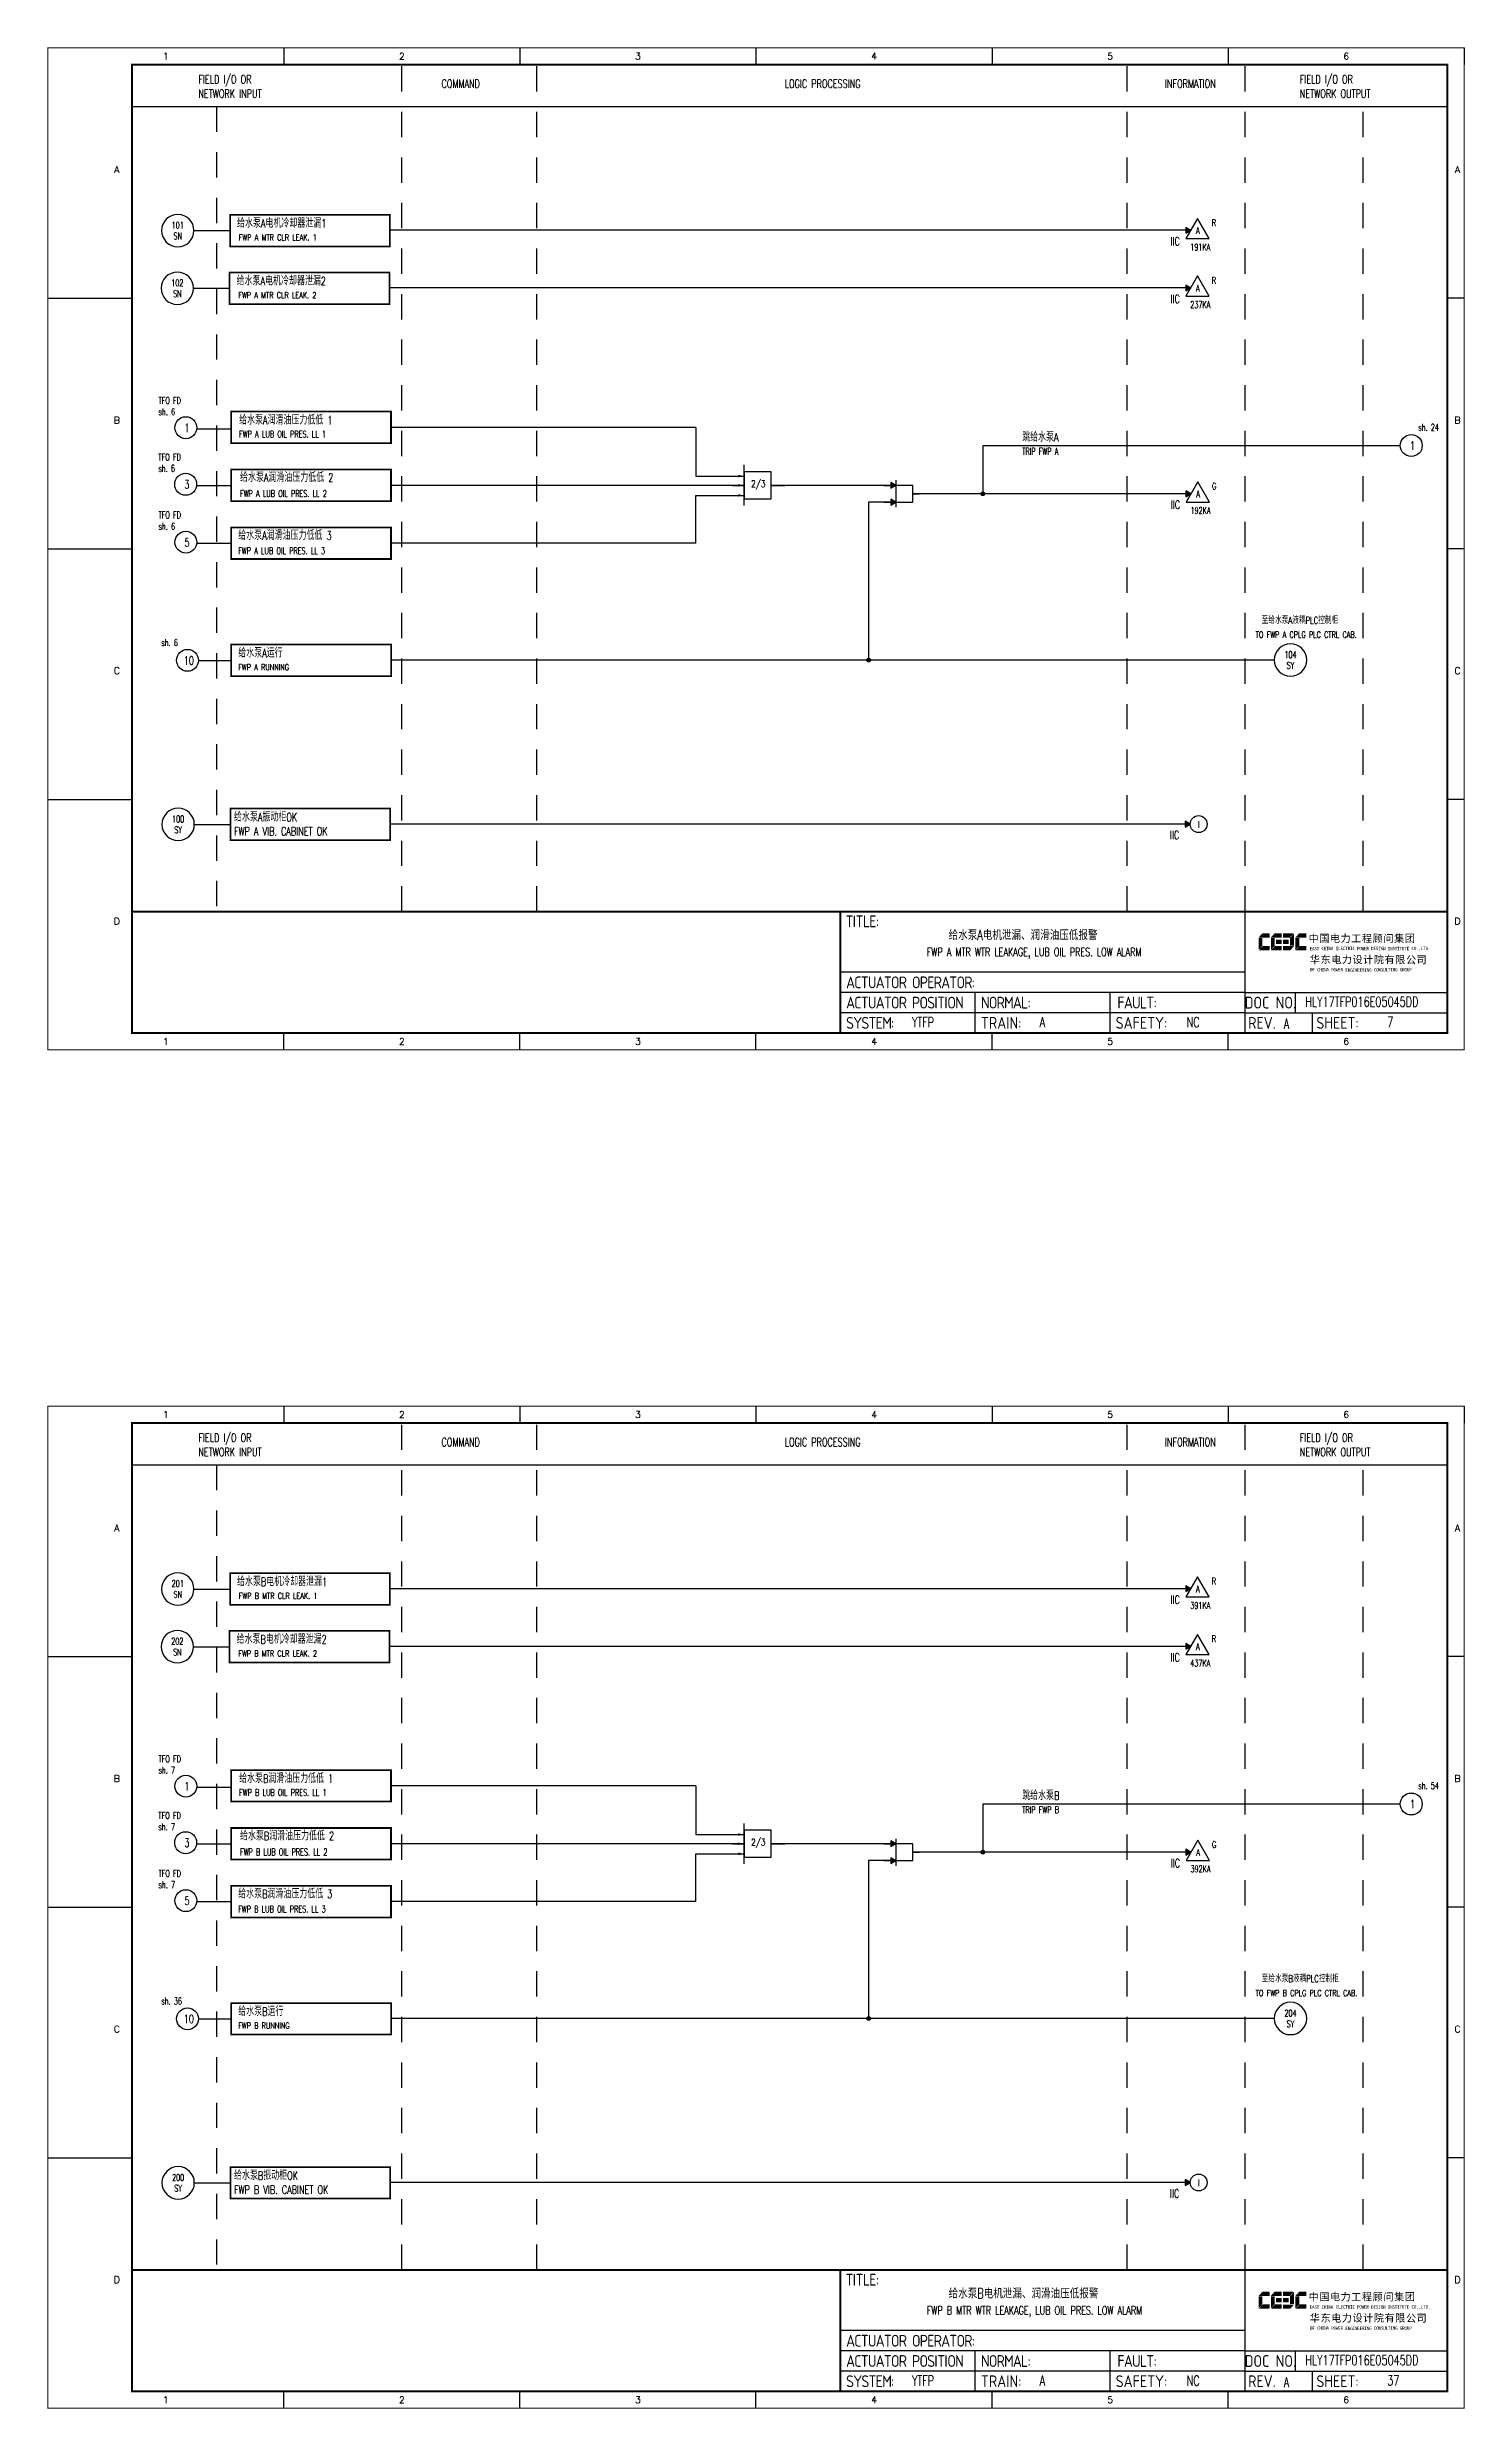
# Model space of a CAD drawing. Header units: millimetres. Extents: x 38833 to 52469, y 29493 to 32647.
# Drawn here: x 40146 to 40566, y 30242 to 30942 of the extents above; entities that cross this region are included whole.
import ezdxf
from ezdxf.enums import TextEntityAlignment as Align

# ---------------------------------------------------------------- set-up
doc = ezdxf.new("R2010")
doc.units = ezdxf.units.MM
doc.linetypes.add('DASHED', pattern=[0.75, 0.5, -0.25])
doc.linetypes.add('JIS_02_0.7', pattern=[1.35, 0.75, -0.6])
for name, color, linetype in [('BLOCK', 7, 'Continuous'), ('BORDER', 1, 'Continuous'), ('INSTRUMENT', 4, 'Continuous'), ('MLINE', 6, 'Continuous'), ('TITLE', 1, 'Continuous'), ('TK', 7, 'Continuous'), ('图框_外框线', 7, 'Continuous'), ('图框_标题栏文字', 6, 'Continuous')]:
    doc.layers.add(name, color=color, linetype=linetype)
doc.styles.add('DANIEL', font='COMPLEX', dxfattribs={"width": 0.7, "bigfont": 'GVFS'})
doc.styles.add('ecepdi', font='simhei.ttf', dxfattribs={"width": 0.9})
doc.styles.get("Standard").update_dxf_attribs({"font": 'romans.shx', "width": 0.7, "bigfont": 'hztxta.shx'})
doc.styles.add('工程字', font='gbenor.shx', dxfattribs={"bigfont": 'gbcbig.shx'})

# ---------------------------------------------------------------- blocks, each defined once
blk = doc.blocks.new('INS00')
at = {"layer": 'INSTRUMENT', "color": 0}
blk.add_lwpolyline([(6, 0, 1), (-6, 0, 1)], format="xyb", close=True, dxfattribs=at)
at = {"layer": 'INSTRUMENT', "flags": 1}
for tag, p in [('INSNAM', (0, 9)), ('INSDGN', (0, -9)), ('INSSUP', (0, -15)), ('INSTYP', (0, -12)), ('INSMAN', (0, -18)), ('INSREM', (0, -21))]:
    blk.add_attdef(tag, text='', height=3, dxfattribs=at).set_placement(p, align=Align.TOP_CENTER)
at = {"layer": 'INSTRUMENT', "width": 0.7}
for tag, p in [('INSIDE', (0, 2)), ('INSSYS', (0, -2))]:
    blk.add_attdef(tag, text='', height=2.5, dxfattribs=at).set_placement(p, align=Align.MIDDLE)
for tag, p in [('INSHH', (6, 3.5)), ('INSL', (6, -3)), ('INSLL', (6, -6))]:
    blk.add_attdef(tag, p, '', height=2.5, dxfattribs=at)
at = {"layer": 'INSTRUMENT', "linetype": 'DASHED', "width": 0.7}
blk.add_attdef('INSH', (6, 0.5), '', height=2.5, dxfattribs=at)
blk = doc.blocks.new('A$C1E0003F3')
h = blk.add_hatch(color=152)
edge = h.paths.add_edge_path()
edge.add_ellipse((5.15, 4.41), major_axis=(0, 0.211), ratio=0.769231, start_angle=-90, end_angle=0)
edge.add_line((5.15, 4.62), (3.22, 4.62))
edge.add_line((3.22, 4.62), (2.09, 3.35))
edge.add_line((2.09, 3.35), (5.32, 3.35))
edge.add_line((5.32, 3.35), (5.32, 4.41))
h.paths.add_polyline_path([(3.22, 3.23), (2.09, 3.23), (2.09, -0.36), (3.22, 0.91)])
edge = h.paths.add_edge_path()
edge.add_line((5.32, 0.81), (3.27, 0.81))
edge.add_line((3.27, 0.81), (2.13, -0.46))
edge.add_line((2.13, -0.46), (5.15, -0.46))
edge.add_ellipse((5.15, -0.25), major_axis=(0, 0.211), ratio=0.769231, start_angle=180, end_angle=270)
edge.add_line((5.32, -0.25), (5.32, 0.81))
h = blk.add_hatch(color=152)
edge = h.paths.add_edge_path()
edge.add_ellipse((8.78, 4.41), major_axis=(0, 0.211), ratio=0.769231, start_angle=-90, end_angle=0)
edge.add_line((8.78, 4.62), (6.84, 4.62))
edge.add_line((6.84, 4.62), (5.71, 3.35))
edge.add_line((5.71, 3.35), (8.94, 3.35))
edge.add_line((8.94, 3.35), (8.94, 4.41))
h.paths.add_polyline_path([(6.84, 3.23), (5.71, 3.23), (5.71, -0.36), (6.84, 0.91)])
edge = h.paths.add_edge_path()
edge.add_ellipse((8.78, 2.49), major_axis=(0, 0.211), ratio=0.769231, start_angle=-90, end_angle=0)
edge.add_line((8.78, 2.7), (7.22, 2.7))
edge.add_line((7.22, 2.7), (7.22, 1.44))
edge.add_line((7.22, 1.44), (8.78, 1.44))
edge.add_ellipse((8.78, 1.65), major_axis=(0, 0.211), ratio=0.769231, start_angle=180, end_angle=270)
edge.add_line((8.94, 1.65), (8.94, 2.49))
edge = h.paths.add_edge_path()
edge.add_line((8.94, 0.81), (6.89, 0.81))
edge.add_line((6.89, 0.81), (5.75, -0.46))
edge.add_line((5.75, -0.46), (8.78, -0.46))
edge.add_ellipse((8.78, -0.25), major_axis=(0, 0.211), ratio=0.769231, start_angle=180, end_angle=270)
edge.add_line((8.94, -0.25), (8.94, 0.81))
h = blk.add_hatch(color=1)
edge = h.paths.add_edge_path()
edge.add_line((12.48, 4.62), (9.46, 4.62))
edge.add_ellipse((9.46, 4.41), major_axis=(0, 0.211), ratio=0.769231, start_angle=0, end_angle=90)
edge.add_line((9.3, 4.41), (9.3, 3.35))
edge.add_line((9.3, 3.35), (11.35, 3.35))
edge.add_line((11.35, 3.35), (12.48, 4.62))
h.paths.add_polyline_path([(12.57, 4.56), (11.38, 3.23), (11.38, 0.93), (12.57, 0.93)])
edge = h.paths.add_edge_path()
edge.add_line((11.03, 2.7), (9.46, 2.7))
edge.add_ellipse((9.46, 2.49), major_axis=(0, 0.211), ratio=0.769231, start_angle=0, end_angle=90)
edge.add_line((9.3, 2.49), (9.3, 1.65))
edge.add_ellipse((9.46, 1.65), major_axis=(0, 0.211), ratio=0.769231, start_angle=90, end_angle=180)
edge.add_line((9.46, 1.44), (11.03, 1.44))
edge.add_line((11.03, 1.44), (11.03, 2.7))
h = blk.add_hatch(color=1)
edge = h.paths.add_edge_path()
edge.add_line((12.58, 0.79), (9.3, 0.79))
edge.add_line((9.3, 0.79), (9.3, -0.27))
edge.add_ellipse((9.46, -0.27), major_axis=(0, 0.211), ratio=0.769231, start_angle=90, end_angle=180)
edge.add_line((9.46, -0.48), (11.43, -0.48))
edge.add_line((11.43, -0.48), (12.58, 0.79))
h = blk.add_hatch(color=152)
edge = h.paths.add_edge_path()
edge.add_ellipse((16.11, 4.41), major_axis=(0, 0.211), ratio=0.769231, start_angle=-90, end_angle=0)
edge.add_line((16.11, 4.62), (14.14, 4.62))
edge.add_line((14.14, 4.62), (13, 3.35))
edge.add_line((13, 3.35), (16.27, 3.35))
edge.add_line((16.27, 3.35), (16.27, 4.41))
h.paths.add_polyline_path([(14.14, 3.23), (13, 3.23), (13, -0.36), (14.14, 0.91)])
edge = h.paths.add_edge_path()
edge.add_line((16.27, 0.81), (14.18, 0.81))
edge.add_line((14.18, 0.81), (13.04, -0.46))
edge.add_line((13.04, -0.46), (16.03, -0.46))
edge.add_ellipse((16.03, -0.15), major_axis=(0, 0.316), ratio=0.769231, start_angle=180, end_angle=270)
edge.add_line((16.27, -0.15), (16.27, 0.81))
at = {"layer": 'TITLE', "color": 7, "style": 'ecepdi'}
for s, p in [('中', (16.92, 1.94)), ('国', (20.09, 2)), ('电', (23.25, 1.99)), ('力', (26.39, 1.96)), ('工', (29.53, 1.95)), ('程', (32.71, 1.98)), ('顾', (35.9, 1.98)), ('问', (39.09, 1.94)), ('集', (42.26, 1.98)), ('团', (45.42, 2.01)), ('华', (17.24, -4.31)), ('东', (20.45, -4.29)), ('电', (23.62, -4.35)), ('力', (26.75, -4.32)), ('设', (29.92, -4.3)), ('计', (33.05, -4.31)), ('院', (36.26, -4.29)), ('有', (39.41, -4.29)), ('限', (42.57, -4.32)), ('公', (45.78, -4.38)), ('司', (48.91, -4.35))]:
    blk.add_text(s, height=2.2, dxfattribs=at).set_placement(p)
at = {"layer": 'TITLE', "color": 7, "style": 'ecepdi', "width": 0.975}
for s, p in [('E', (17.58, 0.02)), ('A', (18.29, 0.03)), ('S', (19, 0.03)), ('T', (19.7, 0.03)), ('C', (21.1, 0.09)), ('H', (21.77, 0.09)), ('I', (22.46, 0.09)), ('N', (23.17, 0.1)), ('A', (23.86, 0.1)), ('E', (25.35, 0.09)), ('L', (26.05, 0.11)), ('E', (26.76, 0.1)), ('C', (27.46, 0.12)), ('T', (28.18, 0.11)), ('R', (28.87, 0.1)), ('I', (29.57, 0.11)), ('C', (30.28, 0.1)), ('P', (31.64, 0.09)), ('O', (32.32, 0.08)), ('W', (33.03, 0.08)), ('E', (33.72, 0.08)), ('R', (34.42, 0.09)), ('D', (35.81, 0.1)), ('E', (36.52, 0.1)), ('S', (37.2, 0.1)), ('I', (37.91, 0.09)), ('G', (38.68, 0.11)), ('N', (39.38, 0.09)), ('I', (40.72, 0.07)), ('N', (41.43, 0.08)), ('S', (42.14, 0.08)), ('T', (42.83, 0.08)), ('I', (43.52, 0.09)), ('T', (44.22, 0.07)), ('U', (44.93, 0.07)), ('T', (45.63, 0.08)), ('E', (46.34, 0.09)), ('C', (47.76, 0.11)), ('O', (48.48, 0.1)), ('L', (50.56, 0.1)), ('T', (51.27, 0.1)), ('D', (51.96, 0.1)), ('O', (17.67, -6.18)), ('OF', (18.01, -6.2)), ('F', (18.37, -6.2)), ('C', (19.8, -6.19)), ('H', (20.47, -6.19)), ('I', (21.15, -6.19)), ('N', (21.87, -6.18)), ('A', (22.56, -6.18)), ('P', (23.98, -6.2)), ('O', (24.66, -6.21)), ('W', (25.36, -6.21)), ('E', (26.06, -6.21)), ('R', (26.75, -6.2)), ('E', (28.19, -6.24)), ('N', (28.91, -6.27)), ('G', (29.62, -6.26)), ('I', (30.32, -6.27)), ('N', (31.02, -6.27)), ('E', (31.7, -6.28)), ('E', (32.41, -6.27)), ('R', (33.1, -6.24)), ('I', (33.81, -6.24)), ('N', (34.51, -6.26)), ('G', (35.2, -6.24)), ('C', (36.61, -6.19)), ('O', (37.3, -6.21)), ('N', (38, -6.2)), ('S', (38.71, -6.21)), ('U', (39.41, -6.18)), ('L', (40.11, -6.18)), ('T', (40.81, -6.19)), ('I', (41.51, -6.21)), ('N', (42.2, -6.21)), ('G', (42.91, -6.17)), ('G', (44.29, -6.2)), ('R', (45, -6.21)), ('O', (45.69, -6.22)), ('U', (46.39, -6.2)), ('P', (47.1, -6.23)), ('.', (49.23, 0.1)), (',', (49.87, 0.1)), ('.', (52.72, 0.11))]:
    blk.add_text(s, height=1, dxfattribs=at).set_placement(p, align=Align.MIDDLE_CENTER)
blk = doc.blocks.new('A$C613255F0')
for p, q in [((70, 297), (70, 292)), ((140, 297), (140, 292)), ((210, 297), (210, 292)), ((280, 297), (280, 292)), ((350, 297), (350, 292)), ((420, 297), (420, 292)), ((0, 222.75), (25, 222.75)), ((420, 222.75), (415, 222.75)), ((0, 148.5), (25, 148.5)), ((420, 148.5), (415, 148.5)), ((0, 74.25), (25, 74.25)), ((420, 74.25), (415, 74.25)), ((70, 0), (70, 5)), ((140, 0), (140, 5)), ((210, 0), (210, 5)), ((280, 0), (280, 5)), ((350, 0), (350, 5))]:
    blk.add_line(p, q)
at = {"layer": 'MLINE', "linetype": 'JIS_02_0.7', "ltscale": 10}
for p, q in [((105, 41), (105, 292)), ((145, 41), (145, 292)), ((320, 41), (320, 292)), ((355, 41), (355, 292)), ((50, 279.56), (50, 41)), ((390, 41), (390, 279.56))]:
    blk.add_line(p, q, dxfattribs=at)
at = {"layer": 'MLINE'}
blk.add_line((25, 279.56), (415, 279.56), dxfattribs=at)
at = {"layer": '图框_外框线'}
for p, q in [((355, 5), (355, 41)), ((355, 23), (235, 23)), ((355, 17), (235, 17)), ((275, 11), (275, 17)), ((315, 11), (315, 17)), ((355, 17), (415, 17)), ((370, 11), (370, 17)), ((355, 11), (235, 11)), ((355, 11), (235, 11)), ((275, 5), (275, 11)), ((315, 5), (315, 11)), ((355, 11), (415, 11)), ((375, 5), (375, 11))]:
    blk.add_line(p, q, dxfattribs=at)
for points, const_width in [([(0, 0), (420, 0), (420, 297), (0, 297)], 0.3), ([(25, 5), (415, 5), (415, 292), (25, 292)], 0.6)]:
    blk.add_lwpolyline(points, close=True, dxfattribs=dict(at, const_width=const_width))
at = {"layer": '图框_外框线', "const_width": 0.6}
blk.add_lwpolyline([(235, 41), (25, 41)], dxfattribs=at)
at = {"layer": '图框_外框线'}
blk.add_lwpolyline([(415, 41, 0.6, 0.6, 0), (235, 41, 0.6, 0.6, 0), (235, 5, 0, 0, 0)], format="xyseb", dxfattribs=at)
blk.add_blockref('A$C1E0003F3', (356.94, 29.95))
at = {"layer": 'MLINE', "char_height": 2.5, "width": 31.8959, "attachment_point": 1}
for s, insert in [('FIELD I/O OR', (44.67, 288.89)), ('COMMAND', (116.74, 287.58)), ('LOGIC PROCESSING', (218.52, 287.58)), ('INFORMATION', (331.25, 287.58)), ('FIELD I/O OR', (371.22, 288.89)), ('NETWORK INPUT', (44.67, 284.64)), ('NETWORK OUTPUT', (371.22, 284.64))]:
    blk.add_mtext(s, dxfattribs=dict(at, insert=insert))
at = {"layer": 'TK', "color": 3}
for s, p in [('1', (35, 294.5)), ('2', (105, 294.5)), ('3', (175, 294.5)), ('4', (245, 294.5)), ('5', (315, 294.5)), ('6', (385, 294.5)), ('1', (35, 2.5)), ('2', (105, 2.5)), ('3', (175, 2.5)), ('4', (245, 2.5)), ('5', (315, 2.5)), ('6', (385, 2.5))]:
    blk.add_text(s, height=2, dxfattribs=at).set_placement(p, align=Align.MIDDLE)
for s, p in [('A', (20.5, 259.88)), ('A', (418, 259.88)), ('B', (20.5, 185.62)), ('B', (418, 185.62)), ('C', (20.5, 111.38)), ('C', (418, 111.38)), ('D', (20.5, 37.12)), ('D', (418, 37.12))]:
    blk.add_text(s, height=2, dxfattribs=at).set_placement(p, align=Align.CENTER)
at = {"layer": '图框_标题栏文字', "char_height": 3.5, "style": '工程字'}
for s, insert, width, attachment_point in [('{\\T0.9; TITLE:}', (234.86, 38.09), 14.2249, 4), ('{\\T0.9; ACTUATOR OPERATOR:}', (235, 20), 40, 4), ('{\\T0.9; ACTUATOR POSITION}', (235, 14), 45, 4), ('{\\T0.9; NORMAL:}', (275, 14), 18.2557, 4), ('{\\T0.9; FAULT:}', (315.44, 14), 15, 4), ('DOC NO.', (362.5, 14), 15, 5), ('{\\T0.9; SYSTEM:}', (235, 8), 17.9526, 4), ('{\\T0.9; }TRAIN: ', (275, 8), 17.6638, 4), ('SAFETY:', (324.3, 8), 22.3993, 5), ('REV.', (360, 8), 10, 5), ('SHEET:', (382.42, 8), 20, 5)]:
    blk.add_mtext(s, dxfattribs=dict(at, insert=insert, width=width, attachment_point=attachment_point))

msp = doc.modelspace()

# ---------------------------------------------------------------- hatches: boundary and pattern name
for points in [[(40484.84, 30887.54), (40483.34, 30888.41), (40483.34, 30886.68)], [(40484.84, 30870.46), (40483.34, 30871.33), (40483.34, 30869.59)], [(40484.9, 30809.46), (40483.4, 30810.33), (40483.4, 30808.6)], [(40484.67, 30711.56), (40483.17, 30712.42), (40483.17, 30710.69)], [(40484.84, 30484.94), (40483.34, 30485.81), (40483.34, 30484.08)], [(40484.84, 30467.86), (40483.34, 30468.73), (40483.34, 30466.99)], [(40484.9, 30406.86), (40483.4, 30407.73), (40483.4, 30406)], [(40484.67, 30308.96), (40483.17, 30309.82), (40483.17, 30308.09)]]:
    msp.add_hatch(color=256).paths.add_polyline_path(points)
h = msp.add_hatch(color=256)
edge = h.paths.add_edge_path()
edge.add_arc((40423.2, 30809.47), 0.55, 0, 360)
h = msp.add_hatch(color=256)
edge = h.paths.add_edge_path()
edge.add_arc((40389.33, 30760.18), 0.55, 0, 360)
h = msp.add_hatch(color=256)
edge = h.paths.add_edge_path()
edge.add_arc((40423.2, 30406.87), 0.55, 0, 360)
h = msp.add_hatch(color=256)
edge = h.paths.add_edge_path()
edge.add_arc((40389.33, 30357.58), 0.55, 0, 360)
at = {"layer": 'BORDER'}
for points in [[(40397.39, 30811.96), (40395.89, 30812.83), (40395.89, 30811.1)], [(40397.39, 30806.96), (40395.89, 30807.83), (40395.89, 30806.1)], [(40397.39, 30409.36), (40395.89, 30410.23), (40395.89, 30408.5)], [(40397.39, 30404.36), (40395.89, 30405.23), (40395.89, 30403.5)]]:
    msp.add_hatch(color=256, dxfattribs=at).paths.add_polyline_path(points)

# ---------------------------------------------------------------- linework, layer by layer
for p, q in [((40189.29, 30887.46), (40199.99, 30887.46)), ((40483.34, 30887.55), (40247.39, 30887.55)), ((40247.39, 30882.79), (40199.99, 30882.79)), ((40189.16, 30870.37), (40199.86, 30870.37)), ((40247.26, 30865.7), (40199.86, 30865.7)), ((40483.34, 30870.46), (40247.26, 30870.46)), ((40190.11, 30828.73), (40200.3, 30828.73)), ((40247.71, 30824.46), (40200.3, 30824.46)), ((40338.13, 30829.13), (40247.71, 30829.13)), ((40338.13, 30829.13), (40338.13, 30814.7)), ((40423.24, 30823.78), (40546.96, 30823.78)), ((40423.24, 30809.46), (40423.24, 30823.78)), ((40190.07, 30811.96), (40200.26, 30811.96)), ((40352.44, 30811.96), (40247.71, 30811.96)), ((40338.13, 30814.7), (40352.44, 30814.7)), ((40397.39, 30811.96), (40360.44, 30811.96)), ((40247.71, 30807.29), (40200.3, 30807.29)), ((40338.12, 30794.8), (40338.12, 30808.97)), ((40338.12, 30808.97), (40352.44, 30808.97)), ((40397.39, 30806.96), (40389.33, 30806.96)), ((40389.33, 30806.96), (40389.33, 30760.18)), ((40484.9, 30809.46), (40402.39, 30809.46)), ((40190.11, 30794.8), (40200.3, 30794.8)), ((40247.71, 30790.13), (40200.3, 30790.13)), ((40338.12, 30794.8), (40247.71, 30794.8)), ((40190.64, 30760.09), (40200.33, 30760.09)), ((40247.74, 30755.42), (40200.33, 30755.42)), ((40509.61, 30760.18), (40247.74, 30760.18)), ((40189.4, 30711.47), (40200.1, 30711.47)), ((40247.5, 30706.8), (40200.1, 30706.8)), ((40484.67, 30711.56), (40247.5, 30711.56)), ((40189.29, 30484.86), (40199.99, 30484.86)), ((40483.34, 30484.95), (40247.39, 30484.95)), ((40247.39, 30480.19), (40199.99, 30480.19)), ((40189.16, 30467.77), (40199.86, 30467.77)), ((40483.34, 30467.86), (40247.26, 30467.86)), ((40247.26, 30463.1), (40199.86, 30463.1)), ((40190.11, 30426.13), (40200.3, 30426.13)), ((40338.13, 30426.53), (40247.71, 30426.53)), ((40338.13, 30426.53), (40338.13, 30412.1)), ((40247.71, 30421.86), (40200.3, 30421.86)), ((40423.24, 30421.18), (40546.96, 30421.18)), ((40423.24, 30406.86), (40423.24, 30421.18)), ((40338.13, 30412.1), (40352.44, 30412.1)), ((40190.07, 30409.36), (40200.26, 30409.36)), ((40247.71, 30404.69), (40200.3, 30404.69)), ((40352.44, 30409.36), (40247.71, 30409.36)), ((40338.12, 30392.2), (40338.12, 30406.37)), ((40338.12, 30406.37), (40352.44, 30406.37)), ((40397.39, 30409.36), (40360.44, 30409.36)), ((40397.39, 30404.36), (40389.33, 30404.36)), ((40389.33, 30404.36), (40389.33, 30357.58)), ((40484.9, 30406.86), (40402.39, 30406.86)), ((40190.11, 30392.2), (40200.3, 30392.2)), ((40338.12, 30392.2), (40247.71, 30392.2)), ((40247.71, 30387.53), (40200.3, 30387.53)), ((40190.64, 30357.49), (40200.33, 30357.49)), ((40509.61, 30357.58), (40247.74, 30357.58)), ((40247.74, 30352.82), (40200.33, 30352.82)), ((40189.4, 30308.87), (40200.1, 30308.87)), ((40484.67, 30308.96), (40247.5, 30308.96)), ((40247.5, 30304.2), (40200.1, 30304.2))]:
    msp.add_line(p, q)
at = {"color": 1}
for p, q in [((40352.44, 30806.01), (40352.44, 30818.01)), ((40360.44, 30811.96), (40364.44, 30811.96)), ((40352.44, 30403.41), (40352.44, 30415.41)), ((40360.44, 30409.36), (40364.44, 30409.36))]:
    msp.add_line(p, q, dxfattribs=at)
at = {"const_width": 0.5}
for points in [[(40199.99, 30892.13), (40247.39, 30892.13), (40247.39, 30882.79), (40199.99, 30882.79), (40199.99, 30892.13)], [(40199.86, 30875.04), (40247.26, 30875.04), (40247.26, 30865.7), (40199.86, 30865.7), (40199.86, 30875.04)], [(40200.3, 30833.8), (40247.71, 30833.8), (40247.71, 30824.46), (40200.3, 30824.46), (40200.3, 30833.8)], [(40200.3, 30816.63), (40247.71, 30816.63), (40247.71, 30807.29), (40200.3, 30807.29), (40200.3, 30816.63)], [(40200.3, 30799.47), (40247.71, 30799.47), (40247.71, 30790.13), (40200.3, 30790.13), (40200.3, 30799.47)], [(40200.33, 30764.76), (40247.74, 30764.76), (40247.74, 30755.42), (40200.33, 30755.42), (40200.33, 30764.76)], [(40200.1, 30716.14), (40247.5, 30716.14), (40247.5, 30706.8), (40200.1, 30706.8), (40200.1, 30716.14)], [(40199.99, 30489.53), (40247.39, 30489.53), (40247.39, 30480.19), (40199.99, 30480.19), (40199.99, 30489.53)], [(40199.86, 30472.44), (40247.26, 30472.44), (40247.26, 30463.1), (40199.86, 30463.1), (40199.86, 30472.44)], [(40200.3, 30431.2), (40247.71, 30431.2), (40247.71, 30421.86), (40200.3, 30421.86), (40200.3, 30431.2)], [(40200.3, 30414.03), (40247.71, 30414.03), (40247.71, 30404.69), (40200.3, 30404.69), (40200.3, 30414.03)], [(40200.3, 30396.87), (40247.71, 30396.87), (40247.71, 30387.53), (40200.3, 30387.53), (40200.3, 30396.87)], [(40200.33, 30362.16), (40247.74, 30362.16), (40247.74, 30352.82), (40200.33, 30352.82), (40200.33, 30362.16)], [(40200.1, 30313.54), (40247.5, 30313.54), (40247.5, 30304.2), (40200.1, 30304.2), (40200.1, 30313.54)]]:
    msp.add_lwpolyline(points, dxfattribs=at)
for points in [[(40484.84, 30887.54), (40483.34, 30888.41), (40483.34, 30886.68)], [(40484.84, 30870.46), (40483.34, 30871.33), (40483.34, 30869.59)], [(40484.9, 30809.46), (40483.4, 30810.33), (40483.4, 30808.6)], [(40484.67, 30711.56), (40483.17, 30712.42), (40483.17, 30710.69)], [(40484.84, 30484.94), (40483.34, 30485.81), (40483.34, 30484.08)], [(40484.84, 30467.86), (40483.34, 30468.73), (40483.34, 30466.99)], [(40484.9, 30406.86), (40483.4, 30407.73), (40483.4, 30406)], [(40484.67, 30308.96), (40483.17, 30309.82), (40483.17, 30308.09)]]:
    msp.add_lwpolyline(points, close=True)
at = {"color": 1}
for points in [[(40490.32, 30885.09), (40486.86, 30891.09), (40483.4, 30885.09)], [(40490.32, 30868.01), (40486.86, 30874.01), (40483.4, 30868.01)], [(40352.44, 30808.01), (40360.44, 30808.01), (40360.44, 30816.01), (40352.44, 30816.01)], [(40490.39, 30807.01), (40486.93, 30813.01), (40483.46, 30807.01)], [(40490.32, 30482.5), (40486.86, 30488.5), (40483.4, 30482.5)], [(40490.32, 30465.41), (40486.86, 30471.41), (40483.4, 30465.41)], [(40352.44, 30405.41), (40360.44, 30405.41), (40360.44, 30413.41), (40352.44, 30413.41)], [(40490.39, 30404.41), (40486.93, 30410.41), (40483.46, 30404.41)]]:
    msp.add_lwpolyline(points, close=True, dxfattribs=at)
for centre, radius in [((40186.87, 30829.04), 3.25), ((40550.21, 30823.75), 3.25), ((40186.83, 30812.27), 3.25), ((40423.2, 30809.47), 0.55), ((40186.87, 30795.1), 3.25), ((40187.38, 30760.09), 3.25), ((40389.33, 30760.18), 0.55), ((40487.17, 30711.56), 2.5), ((40186.87, 30426.44), 3.25), ((40550.21, 30421.15), 3.25), ((40186.83, 30409.67), 3.25), ((40423.2, 30406.87), 0.55), ((40186.87, 30392.5), 3.25), ((40187.38, 30357.49), 3.25), ((40389.33, 30357.58), 0.55), ((40487.17, 30308.96), 2.5)]:
    msp.add_circle(centre, radius)
at = {"layer": 'BORDER'}
for p, q in [((40393.8, 30811.96), (40397.39, 30811.96)), ((40397.39, 30813.46), (40397.39, 30805.46)), ((40393.8, 30806.96), (40397.39, 30806.96)), ((40402.39, 30809.46), (40404.39, 30809.46)), ((40397.39, 30410.86), (40397.39, 30402.86)), ((40393.8, 30409.36), (40397.39, 30409.36)), ((40393.8, 30404.36), (40397.39, 30404.36)), ((40402.39, 30406.86), (40404.39, 30406.86))]:
    msp.add_line(p, q, dxfattribs=at)
for points in [[(40397.39, 30811.96), (40395.89, 30812.83), (40395.89, 30811.1)], [(40402.39, 30811.96), (40397.39, 30811.96), (40397.39, 30806.96), (40402.39, 30806.96)], [(40397.39, 30806.96), (40395.89, 30807.83), (40395.89, 30806.1)], [(40397.39, 30409.36), (40395.89, 30410.23), (40395.89, 30408.5)], [(40397.39, 30404.36), (40395.89, 30405.23), (40395.89, 30403.5)], [(40402.39, 30409.36), (40397.39, 30409.36), (40397.39, 30404.36), (40402.39, 30404.36)]]:
    msp.add_lwpolyline(points, close=True, dxfattribs=at)
at = {"layer": 'TITLE', "color": 1}
for p, q in [((40348.97, 30814.7), (40352.44, 30814.7)), ((40348.97, 30811.96), (40352.44, 30811.96)), ((40348.97, 30808.97), (40352.44, 30808.97)), ((40348.97, 30412.1), (40352.44, 30412.1)), ((40348.97, 30409.36), (40352.44, 30409.36)), ((40348.97, 30406.37), (40352.44, 30406.37))]:
    msp.add_line(p, q, dxfattribs=at)
for points in [[(40352.44, 30814.7, 0, 0.744, 0), (40350.66, 30814.7, 0.744, 0.744, 0)], [(40352.44, 30811.96, 0, 0.744, 0), (40350.66, 30811.96, 0.744, 0.744, 0)], [(40352.44, 30808.97, 0, 0.744, 0), (40350.66, 30808.97, 0.744, 0.744, 0)], [(40352.44, 30412.1, 0, 0.744, 0), (40350.66, 30412.1, 0.744, 0.744, 0)], [(40352.44, 30409.36, 0, 0.744, 0), (40350.66, 30409.36, 0.744, 0.744, 0)], [(40352.44, 30406.37, 0, 0.744, 0), (40350.66, 30406.37, 0.744, 0.744, 0)]]:
    msp.add_lwpolyline(points, format="xyseb", dxfattribs=at)

# ---------------------------------------------------------------- block references
for p in [(40145.93, 30644.65), (40145.93, 30242.06)]:
    msp.add_blockref('A$C613255F0', p)
at = {"layer": 'MLINE', "xscale": 0.7999999999992724, "yscale": 0.7999999999992724, "zscale": 0.7999999999992724}
for p, values in [((40184.49, 30887.46), {'INSIDE': '101', 'INSSYS': 'SN'}), ((40184.36, 30870.37), {'INSIDE': '102', 'INSSYS': 'SN'}), ((40514.41, 30760.18), {'INSIDE': '104', 'INSSYS': 'SY'}), ((40184.6, 30711.47), {'INSIDE': '100', 'INSSYS': 'SY'}), ((40184.49, 30484.86), {'INSIDE': '201', 'INSSYS': 'SN'}), ((40184.36, 30467.77), {'INSIDE': '202', 'INSSYS': 'SN'}), ((40514.41, 30357.58), {'INSIDE': '204', 'INSSYS': 'SY'}), ((40184.6, 30308.87), {'INSIDE': '200', 'INSSYS': 'SY'})]:
    msp.add_blockref('INS00', p, dxfattribs=at).add_auto_attribs(values)

# ---------------------------------------------------------------- texts
at = {"color": 1, "width": 0.7}
for p in [(40486.95, 30886.47), (40486.95, 30869.38), (40487.01, 30808.39), (40486.95, 30483.87), (40486.95, 30466.78), (40487.01, 30405.79)]:
    msp.add_text('A', height=2, dxfattribs=at).set_placement(p, align=Align.CENTER)
at = {"width": 0.7}
for p in [(40487.2, 30710.43), (40487.2, 30307.83)]:
    msp.add_text('I', height=2, dxfattribs=at).set_placement(p, align=Align.CENTER)
for s, height, p in [('给水泵A电机泄漏、润滑油压低报警', 3, (40413.04, 30677.2)), ('FWP A MTR WTR LEAKAGE, LUB OIL PRES. LOW ALARM', 2.5, (40406.57, 30672.41)), ('给水泵B电机泄漏、润滑油压低报警', 3, (40413.04, 30274.6)), ('FWP B MTR WTR LEAKAGE, LUB OIL PRES. LOW ALARM', 2.5, (40406.57, 30269.81))]:
    msp.add_text(s, height=height, dxfattribs=at).set_placement(p)
at = {"attachment_point": 1}
for s, insert, char_height, width in [('给水泵A电机冷却器泄漏1', (40202.06, 30890.85), 2.5, 73.0067), ('R', (40491.08, 30890.79), 2, 73.0067), ('FWP A MTR CLR LEAK. 1', (40202.56, 30886.33), 1.8, 73.0067), ('IIC', (40478.84, 30885.54), 2.5, 4.5039), ('191KA', (40484.69, 30883.58), 2, 73.0067), ('给水泵A电机冷却器泄漏2', (40201.94, 30873.76), 2.5, 73.0067), ('R', (40491.08, 30873.7), 2, 73.0067), ('FWP A MTR CLR LEAK. 2', (40202.44, 30869.24), 1.8, 73.0067), ('IIC', (40478.84, 30868.46), 2.5, 4.5039), ('237KA', (40484.69, 30866.5), 2, 73.0067), ('给水泵A润滑油压力低低 1', (40202.68, 30832.52), 2.5, 73.0067), ('1', (40186.48, 30830.25), 2.5, 73.0067), ('FWP A LUB OIL PRES. LL 1', (40202.68, 30828.13), 2, 73.0067), ('跳给水泵A', (40434.85, 30827.45), 2.5, 73.0067), ('1', (40549.81, 30824.96), 2.5, 73.0067), ('TRIP FWP A', (40434.87, 30823.03), 2, 73.0067), ('3', (40186.44, 30813.48), 2.5, 73.0067), ('给水泵A润滑油压力低低 2', (40202.94, 30815.51), 2.5, 73.0067), ('FWP A LUB OIL PRES. LL 2', (40202.94, 30810.51), 2, 73.0067), ('G', (40491.14, 30812.71), 2, 73.0067), ('IIC', (40478.9, 30807.46), 2.5, 4.5039), ('192KA', (40484.75, 30805.5), 2, 73.0067), ('5', (40186.48, 30796.31), 2.5, 73.0067), ('给水泵A润滑油压力低低 3', (40202.41, 30798.33), 2.5, 73.0067), ('FWP A LUB OIL PRES. LL 3', (40202.41, 30793.58), 2, 73.0067), ('TO FWP A CPLG PLC CTRL CAB.', (40504.09, 30768.6), 1.8, 73.0067), ('至给水泵A液耦PLC控制柜', (40505.85, 30773.03), 2.1, 73.0067), ('10', (40186.28, 30761.3), 2.5, 73.0067), ('给水泵A运行', (40202.41, 30763.48), 2.5, 73.0067), ('FWP A RUNNING', (40202.41, 30758.96), 1.8, 73.0067), ('给水泵A振动柜OK\\PFWP A VIB. CABINET OK', (40201.16, 30714.86), 2.5, 73.0067), ('IIC', (40478.67, 30709.56), 2.5, 4.5039), ('YTFP', (40402.17, 30654.34), 3, 8.5983), ('A', (40440.04, 30654.34), 3, 4.8474), ('NC', (40483.62, 30654.34), 3, 4.8474), ('A', (40512.41, 30653.9), 3, 8.5983), ('给水泵B电机冷却器泄漏1', (40202.06, 30488.25), 2.5, 73.0067), ('R', (40491.08, 30488.19), 2, 73.0067), ('FWP B MTR CLR LEAK. 1', (40202.56, 30483.73), 1.8, 73.0067), ('IIC', (40478.84, 30482.94), 2.5, 4.5039), ('391KA', (40484.69, 30480.98), 2, 73.0067), ('给水泵B电机冷却器泄漏2', (40201.94, 30471.16), 2.5, 73.0067), ('FWP B MTR CLR LEAK. 2', (40202.44, 30466.64), 1.8, 73.0067), ('R', (40491.08, 30471.1), 2, 73.0067), ('IIC', (40478.84, 30465.86), 2.5, 4.5039), ('437KA', (40484.69, 30463.9), 2, 73.0067), ('1', (40186.48, 30427.65), 2.5, 73.0067), ('给水泵B润滑油压力低低 1', (40202.68, 30429.93), 2.5, 73.0067), ('FWP B LUB OIL PRES. LL 1', (40202.68, 30425.53), 2, 73.0067), ('跳给水泵B', (40434.85, 30424.85), 2.5, 73.0067), ('TRIP FWP B', (40434.87, 30420.43), 2, 73.0067), ('1', (40549.81, 30422.36), 2.5, 73.0067), ('3', (40186.44, 30410.88), 2.5, 73.0067), ('给水泵B润滑油压力低低 2', (40202.94, 30412.92), 2.5, 73.0067), ('FWP B LUB OIL PRES. LL 2', (40202.94, 30407.91), 2, 73.0067), ('IIC', (40478.9, 30404.86), 2.5, 4.5039), ('G', (40491.14, 30410.11), 2, 73.0067), ('392KA', (40484.75, 30402.9), 2, 73.0067), ('5', (40186.48, 30393.72), 2.5, 73.0067), ('给水泵B润滑油压力低低 3', (40202.41, 30395.73), 2.5, 73.0067), ('FWP B LUB OIL PRES. LL 3', (40202.41, 30390.98), 2, 73.0067), ('至给水泵B液耦PLC控制柜', (40505.85, 30370.43), 2.1, 73.0067), ('TO FWP B CPLG PLC CTRL CAB.', (40504.09, 30366.01), 1.8, 73.0067), ('10', (40186.28, 30358.7), 2.5, 73.0067), ('给水泵B运行', (40202.41, 30360.88), 2.5, 73.0067), ('FWP B RUNNING', (40202.41, 30356.36), 1.8, 73.0067), ('给水泵B振动柜OK\\PFWP B VIB. CABINET OK', (40201.16, 30312.26), 2.5, 73.0067), ('IIC', (40478.67, 30306.96), 2.5, 4.5039), ('YTFP', (40402.17, 30251.74), 3, 8.5983), ('A', (40440.04, 30251.74), 3, 4.8474), ('NC', (40483.62, 30251.74), 3, 4.8474), ('A', (40512.41, 30251.3), 3, 8.5983)]:
    msp.add_mtext(s, dxfattribs=dict(at, insert=insert, char_height=char_height, width=width))
at = {"color": 4, "char_height": 2, "width": 73.0067, "attachment_point": 1}
for s, insert in [('TFO FD\\Psh. 6', (40178.78, 30838.09)), ('sh. 24', (40552.29, 30830.15)), ('TFO FD\\Psh. 6', (40178.74, 30821.33)), ('TFO FD\\Psh. 6', (40178.78, 30804.16)), ('sh. 6', (40179.61, 30766.35)), ('TFO FD\\Psh. 7', (40178.78, 30435.5)), ('sh. 54', (40552.29, 30427.55)), ('TFO FD\\Psh. 7', (40178.74, 30418.73)), ('TFO FD\\Psh. 7', (40178.78, 30401.56)), ('sh. 36', (40179.61, 30363.75))]:
    msp.add_mtext(s, dxfattribs=dict(at, insert=insert))
at = {"width": 0.7}
for tag, p, s in [('HLY17TFP016E05045DD', (40518.79, 30657.41), ''), ('7', (40543.07, 30651.41), '1'), ('HLY17TFP016E05045DD', (40518.79, 30254.81), ''), ('37', (40543.07, 30248.81), '1')]:
    msp.add_attdef(tag, p, s, height=3, dxfattribs=at)
at = {"layer": 'BLOCK', "color": 1, "style": 'DANIEL', "width": 0.8}
for p in [(40356.6, 30812.3), (40356.6, 30409.7)]:
    msp.add_text('2/3', height=2, dxfattribs=at).set_placement(p, align=Align.MIDDLE)

doc.saveas('drawing.dxf')
